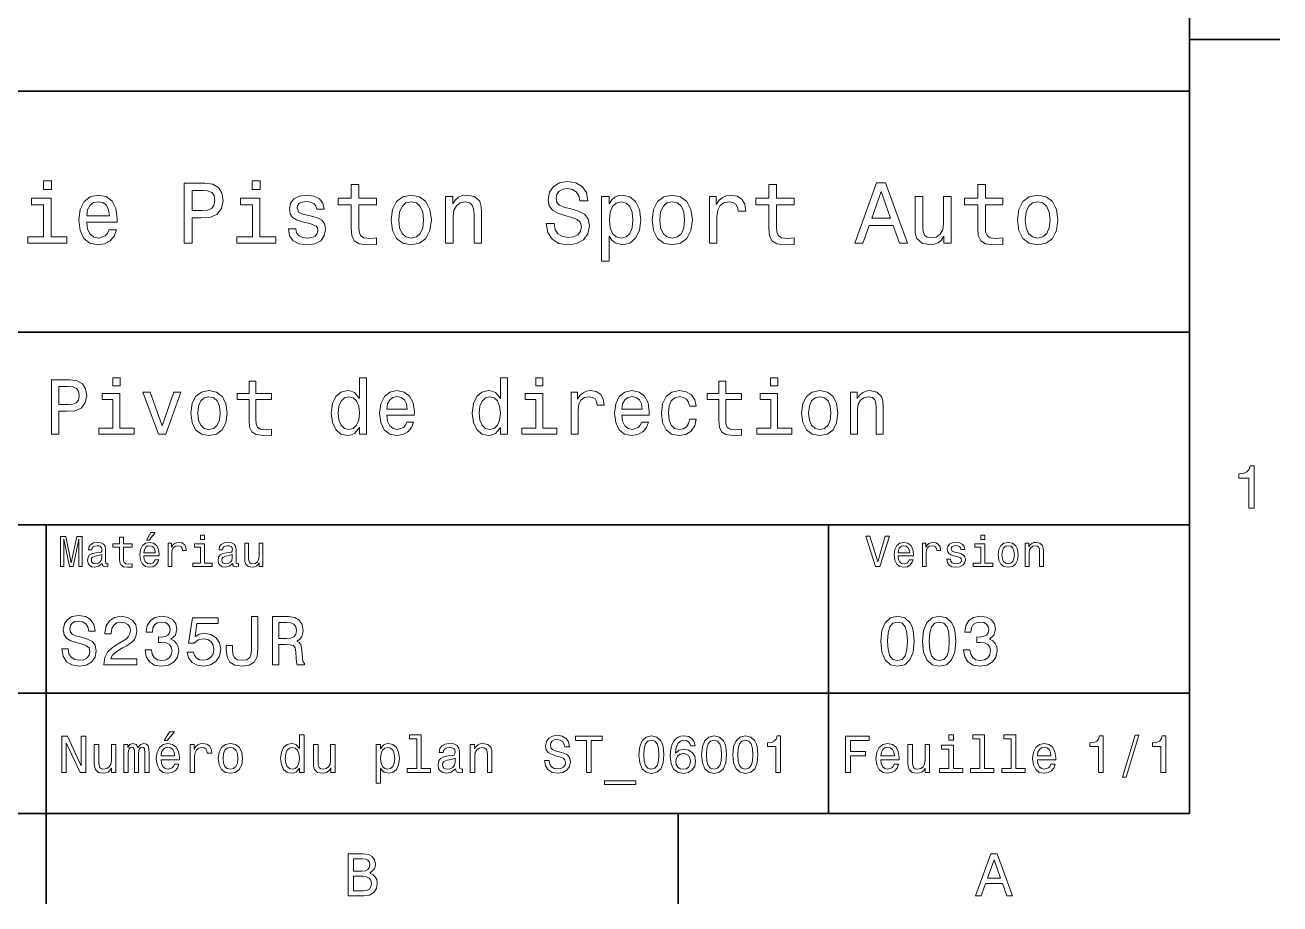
# Model space of a CAD drawing. Extents: x 0 to 420, y 0 to 297.
# Drawn here: x 313.3 to 417.5, y 2.5 to 75.5 of the extents above; entities that cross this region are included whole.
import ezdxf

# ---------------------------------------------------------------- set-up
doc = ezdxf.new("R2010")
doc.units = 0

msp = doc.modelspace()

# ---------------------------------------------------------------- linework, layer by layer
at = {"color": 7, "lineweight": 35}
for p, q in [((410, 10), (410, 287)), ((220, 70), (410, 70)), ((410, 70), (410, 10)), ((285, 50), (410, 50)), ((285, 34), (410, 34)), ((380, 10), (380, 34)), ((285, 20), (410, 20)), ((10, 10), (410, 10)), ((220, 10), (410, 10))]:
    msp.add_line(p, q, dxfattribs=at)
at = {"color": 7, "lineweight": 35, "ltscale": 0.1875}
for p, q in [((410, 74.300003), (417.5, 74.300003)), ((315, 10), (315, 2.5)), ((367.5, 10), (367.5, 2.5))]:
    msp.add_line(p, q, dxfattribs=at)
at = {"color": 7, "lineweight": 35, "ltscale": 0.35}
msp.add_line((315, 20), (315, 34), dxfattribs=at)
at = {"color": 7, "lineweight": 35, "ltscale": 0.25}
msp.add_line((315, 10), (315, 20), dxfattribs=at)
at = {"color": 7, "lineweight": 13}
for points in [[(315.439484, 62.554031), (314.76944, 62.554031), (314.76944, 61.833572), (315.439484, 61.833572)], [(332.788177, 62.554031), (332.118164, 62.554031), (332.118164, 61.833572), (332.788177, 61.833572)], [(326.462524, 57.381123), (327.125366, 57.381123), (327.125366, 59.492073), (327.860229, 59.492073), (328.602295, 59.528095), (329.193085, 59.780258), (329.574921, 60.270172), (329.70462, 60.940201), (329.60376, 61.559795), (329.315552, 62.013687), (328.840057, 62.287464), (328.19165, 62.381123), (326.462524, 62.381123)], [(328.011536, 61.76873), (328.443787, 61.725502), (328.760803, 61.588615), (328.94812, 61.336452), (329.01297, 60.940201), (328.940918, 60.522331), (328.746399, 60.270172), (328.414978, 60.140488), (327.96109, 60.104465), (327.125366, 60.104465), (327.125366, 61.76873)], [(340.353027, 60.579971), (340.353027, 58.64193), (340.39624, 58.015129), (340.597992, 57.582851), (341.001434, 57.330688), (341.685883, 57.244236), (342.43515, 57.280258), (342.43515, 57.827808), (341.887604, 57.78458), (341.390503, 57.842216), (341.123932, 58.022331), (341.008636, 58.324928), (340.98703, 58.75), (340.98703, 60.579971), (342.43515, 60.579971), (342.43515, 61.120316), (340.98703, 61.120316), (340.98703, 62.251438), (340.353027, 62.251438), (340.353027, 61.120316), (339.257935, 61.120316), (339.257935, 60.579971)], [(357.20462, 59.030979), (356.549011, 59.030979), (356.693085, 58.267288), (357.053314, 57.70533), (357.608063, 57.366714), (358.357361, 57.244236), (359.099426, 57.359509), (359.654175, 57.67651), (360.007202, 58.17363), (360.136902, 58.82925), (360.028809, 59.420029), (359.726227, 59.801872), (359.236328, 60.054031), (358.580688, 60.241352), (358.018738, 60.378242), (357.651306, 60.536743), (357.442383, 60.767288), (357.377533, 61.127522), (357.442383, 61.451729), (357.6297, 61.696686), (357.917877, 61.862389), (358.314117, 61.920029), (358.71759, 61.84798), (359.034576, 61.653458), (359.24353, 61.32925), (359.344391, 60.889767), (360, 60.889767), (360, 60.904179), (359.884735, 61.581409), (359.546112, 62.085732), (359.01297, 62.402737), (358.292511, 62.510807), (357.644104, 62.402737), (357.139771, 62.100143), (356.815552, 61.631844), (356.700287, 61.026657), (356.793945, 60.486309), (357.067719, 60.118874), (357.5, 59.873917), (358.09079, 59.6866), (358.674347, 59.520893), (359.113831, 59.362389), (359.380402, 59.131844), (359.47406, 58.757202), (359.387604, 58.375359), (359.164276, 58.087173), (358.825653, 57.907059), (358.386169, 57.849422), (357.896271, 57.928673), (357.521606, 58.159222), (357.283875, 58.533859)], [(375.050415, 60.579971), (375.050415, 58.64193), (375.093658, 58.015129), (375.29538, 57.582851), (375.698853, 57.330688), (376.383301, 57.244236), (377.132568, 57.280258), (377.132568, 57.827808), (376.585022, 57.78458), (376.087891, 57.842216), (375.82132, 58.022331), (375.706055, 58.324928), (375.684448, 58.75), (375.684448, 60.579971), (377.132568, 60.579971), (377.132568, 61.120316), (375.684448, 61.120316), (375.684448, 62.251438), (375.050415, 62.251438), (375.050415, 61.120316), (373.955322, 61.120316), (373.955322, 60.579971)], [(382.175781, 57.381123), (382.838623, 57.381123), (383.364563, 58.850864), (385.360229, 58.850864), (385.886169, 57.381123), (386.563416, 57.381123), (384.733429, 62.388329), (383.998566, 62.388329)], [(383.595093, 59.463257), (384.365997, 61.667866), (385.136902, 59.463257)], [(392.399109, 60.579971), (392.399109, 58.64193), (392.442352, 58.015129), (392.644073, 57.582851), (393.047546, 57.330688), (393.731995, 57.244236), (394.481262, 57.280258), (394.481262, 57.827808), (393.933716, 57.78458), (393.436584, 57.842216), (393.170013, 58.022331), (393.054749, 58.324928), (393.033142, 58.75), (393.033142, 60.579971), (394.481262, 60.579971), (394.481262, 61.120316), (393.033142, 61.120316), (393.033142, 62.251438), (392.399109, 62.251438), (392.399109, 61.120316), (391.304016, 61.120316), (391.304016, 60.579971)], [(315.417877, 57.914265), (315.417877, 61.120316), (313.789612, 61.120316), (313.789612, 60.579971), (314.783875, 60.579971), (314.783875, 57.914265), (313.48703, 57.914265), (313.48703, 57.381123), (316.729095, 57.381123), (316.729095, 57.914265)], [(318.371765, 59.131844), (320.907776, 59.131844), (320.914978, 59.427231), (320.799713, 60.255764), (320.482697, 60.875359), (319.978394, 61.25), (319.30835, 61.386887), (318.65274, 61.242794), (318.148407, 60.839336), (317.824219, 60.183716), (317.708923, 59.319164), (317.816986, 58.432995), (318.141205, 57.78458), (318.638336, 57.381123), (319.286743, 57.244236), (319.848694, 57.337894), (320.309784, 57.582851), (320.648407, 57.971901), (320.842926, 58.490631), (320.216125, 58.490631), (320.086456, 58.20245), (319.899139, 57.986309), (319.365997, 57.8134), (318.955322, 57.892651), (318.645538, 58.14481), (318.443787, 58.555473), (318.371765, 59.110229)], [(318.371765, 59.664986), (318.451019, 60.162102), (318.645538, 60.529537), (318.940918, 60.75288), (319.329956, 60.83213), (319.711823, 60.75288), (320.007202, 60.529537), (320.187317, 60.162102), (320.252167, 59.664986)], [(332.766571, 57.914265), (332.766571, 61.120316), (331.138336, 61.120316), (331.138336, 60.579971), (332.132568, 60.579971), (332.132568, 57.914265), (330.835724, 57.914265), (330.835724, 57.381123), (334.07782, 57.381123), (334.07782, 57.914265)], [(337.060516, 59.636166), (336.44812, 59.780258), (335.994232, 59.945965), (335.842926, 60.28458), (335.886169, 60.522331), (336.037476, 60.695244), (336.28241, 60.803314), (336.635437, 60.846542), (336.97406, 60.803314), (337.240631, 60.67363), (337.413544, 60.479107), (337.485596, 60.219738), (338.105194, 60.219738), (338.105194, 60.23415), (337.997131, 60.70245), (337.701721, 61.069885), (337.240631, 61.30043), (336.635437, 61.386887), (336.023041, 61.30043), (335.576355, 61.062679), (335.29538, 60.709652), (335.208923, 60.262966), (335.273773, 59.830688), (335.475494, 59.528095), (335.806915, 59.311958), (336.289612, 59.16066), (336.995667, 58.987751), (337.427948, 58.807636), (337.543213, 58.663544), (337.586456, 58.447407), (337.521606, 58.180836), (337.348694, 57.979107), (337.067719, 57.849422), (336.693085, 57.806194), (336.296814, 57.849422), (336.008636, 58.000721), (335.814117, 58.245674), (335.734863, 58.584293), (335.122467, 58.584293), (335.223328, 58.007923), (335.518738, 57.590057), (335.98703, 57.337894), (336.635437, 57.244236), (337.312683, 57.337894), (337.809814, 57.590057), (338.112396, 57.993515), (338.220459, 58.519451), (338.141205, 58.973343), (337.917877, 59.283138), (337.550415, 59.484871)], [(343.65274, 59.311958), (343.768005, 58.432995), (344.099426, 57.78458), (344.625366, 57.381123), (345.331421, 57.244236), (346.030273, 57.381123), (346.556213, 57.777374), (346.887604, 58.425793), (347.010101, 59.311958), (346.887604, 60.190922), (346.556213, 60.846542), (346.030273, 61.242794), (345.331421, 61.386887), (344.625366, 61.242794), (344.099426, 60.839336), (343.768005, 60.190922)], [(344.301147, 59.319164), (344.365997, 59.967579), (344.567719, 60.435879), (344.891937, 60.72406), (345.331421, 60.824928), (345.763702, 60.72406), (346.087891, 60.443081), (346.289612, 59.967579), (346.361664, 59.319164), (346.289612, 58.663544), (346.087891, 58.188038), (345.763702, 57.899853), (345.331421, 57.806194), (344.891937, 57.899853), (344.567719, 58.188038), (344.365997, 58.663544)], [(348.177246, 57.381123), (348.811249, 57.381123), (348.811249, 59.614552), (348.876099, 60.12608), (349.085022, 60.500717), (349.409241, 60.731266), (349.841492, 60.817722), (350.187317, 60.745674), (350.403473, 60.551151), (350.511536, 60.226944), (350.547546, 59.794666), (350.547546, 57.381123), (351.181549, 57.381123), (351.181549, 59.924351), (351.15274, 60.435879), (351.023071, 60.86095), (350.597992, 61.25), (349.93515, 61.386887), (349.567719, 61.336452), (349.257935, 61.199566), (348.991364, 60.969017), (348.78241, 60.659222), (348.78241, 61.25), (348.177246, 61.25)], [(361.786743, 60.652016), (361.786743, 61.25), (361.15274, 61.25), (361.15274, 55.882565), (361.786743, 55.882565), (361.786743, 57.971901), (362.010101, 57.633286), (362.262268, 57.409943), (362.896271, 57.244236), (363.501465, 57.381123), (363.976959, 57.791786), (364.286743, 58.440201), (364.402039, 59.319164), (364.286743, 60.190922), (363.976959, 60.839336), (363.501465, 61.242794), (362.896271, 61.386887), (362.550446, 61.343658), (362.255066, 61.206772), (362.002899, 60.976223)], [(362.788208, 57.8134), (362.363129, 57.907059), (362.053314, 58.195244), (361.858795, 58.663544), (361.793945, 59.319164), (361.858795, 59.967579), (362.053314, 60.435879), (362.363129, 60.716858), (362.788208, 60.817722), (363.177246, 60.716858), (363.48703, 60.428673), (363.68158, 59.960373), (363.753601, 59.319164), (363.68158, 58.67075), (363.48703, 58.195244), (363.177246, 57.907059)], [(365.338623, 59.311958), (365.453888, 58.432995), (365.785309, 57.78458), (366.311249, 57.381123), (367.017303, 57.244236), (367.716125, 57.381123), (368.242065, 57.777374), (368.573486, 58.425793), (368.695984, 59.311958), (368.573486, 60.190922), (368.242065, 60.846542), (367.716125, 61.242794), (367.017303, 61.386887), (366.311249, 61.242794), (365.785309, 60.839336), (365.453888, 60.190922)], [(365.98703, 59.319164), (366.05188, 59.967579), (366.253601, 60.435879), (366.57782, 60.72406), (367.017303, 60.824928), (367.449585, 60.72406), (367.773773, 60.443081), (367.975525, 59.967579), (368.047546, 59.319164), (367.975525, 58.663544), (367.773773, 58.188038), (367.449585, 57.899853), (367.017303, 57.806194), (366.57782, 57.899853), (366.253601, 58.188038), (366.05188, 58.663544)], [(370.100861, 57.381123), (370.734863, 57.381123), (370.734863, 59.592937), (370.799713, 60.12608), (370.994232, 60.507923), (371.311249, 60.738472), (371.736328, 60.817722), (372.053314, 60.767288), (372.291077, 60.623199), (372.435181, 60.378242), (372.485596, 60.046829), (373.126801, 60.046829), (373.040344, 60.630402), (372.802612, 61.048271), (372.406342, 61.30043), (371.865997, 61.386887), (371.498566, 61.32925), (371.181549, 61.185158), (370.900574, 60.940201), (370.677246, 60.608788), (370.677246, 61.25), (370.100861, 61.25)], [(390.194519, 61.25), (389.560516, 61.25), (389.560516, 59.016571), (389.488464, 58.497837), (389.279541, 58.123196), (388.955322, 57.892651), (388.530243, 57.820602), (388.19165, 57.878242), (387.975494, 58.051151), (387.853027, 58.346542), (387.824219, 58.764408), (387.824219, 61.25), (387.190186, 61.25), (387.190186, 58.706772), (387.211792, 58.195244), (387.348694, 57.770172), (387.766571, 57.381123), (388.436584, 57.244236), (388.796814, 57.294666), (389.106628, 57.424351), (389.373199, 57.647694), (389.589325, 57.971901), (389.589325, 57.381123), (390.194519, 57.381123)], [(395.698853, 59.311958), (395.814117, 58.432995), (396.145508, 57.78458), (396.671448, 57.381123), (397.377502, 57.244236), (398.076355, 57.381123), (398.602295, 57.777374), (398.933716, 58.425793), (399.056183, 59.311958), (398.933716, 60.190922), (398.602295, 60.846542), (398.076355, 61.242794), (397.377502, 61.386887), (396.671448, 61.242794), (396.145508, 60.839336), (395.814117, 60.190922)], [(396.34726, 59.319164), (396.412109, 59.967579), (396.613831, 60.435879), (396.938019, 60.72406), (397.377502, 60.824928), (397.809784, 60.72406), (398.134003, 60.443081), (398.335724, 59.967579), (398.407776, 59.319164), (398.335724, 58.663544), (398.134003, 58.188038), (397.809784, 57.899853), (397.377502, 57.806194), (396.938019, 57.899853), (396.613831, 58.188038), (396.412109, 58.663544)], [(315.452454, 41.530258), (316.048981, 41.530258), (316.048981, 43.430115), (316.710358, 43.430115), (317.378235, 43.462536), (317.909943, 43.68948), (318.253601, 44.130402), (318.3703, 44.733429), (318.279541, 45.291065), (318.020172, 45.699566), (317.592224, 45.945965), (317.008636, 46.030258), (315.452454, 46.030258)], [(321.145508, 46.185879), (320.542511, 46.185879), (320.542511, 45.537464), (321.145508, 45.537464)], [(331.85733, 44.409222), (331.85733, 42.664986), (331.89624, 42.100864), (332.077789, 41.711815), (332.440918, 41.484871), (333.056915, 41.407059), (333.731262, 41.43948), (333.731262, 41.932274), (333.238464, 41.893372), (332.791046, 41.945244), (332.551147, 42.107349), (332.447388, 42.379681), (332.427948, 42.762245), (332.427948, 44.409222), (333.731262, 44.409222), (333.731262, 44.895531), (332.427948, 44.895531), (332.427948, 45.913544), (331.85733, 45.913544), (331.85733, 44.895531), (330.871735, 44.895531), (330.871735, 44.409222)], [(341.038879, 42.068443), (341.038879, 41.530258), (341.609497, 41.530258), (341.609497, 46.185879), (341.04538, 46.185879), (341.04538, 44.480545), (340.610931, 44.973343), (340.345093, 45.090057), (340.040344, 45.135445), (339.489197, 45.005764), (339.061218, 44.642651), (338.78241, 44.059078), (338.68515, 43.274494), (338.78241, 42.489914), (339.061218, 41.899857), (339.489197, 41.530258), (340.040344, 41.407059), (340.345093, 41.45245), (340.617432, 41.569164)], [(352.749268, 42.068443), (352.749268, 41.530258), (353.319885, 41.530258), (353.319885, 46.185879), (352.755737, 46.185879), (352.755737, 44.480545), (352.32132, 44.973343), (352.055481, 45.090057), (351.750702, 45.135445), (351.199554, 45.005764), (350.771606, 44.642651), (350.492798, 44.059078), (350.395508, 43.274494), (350.492798, 42.489914), (350.771606, 41.899857), (351.199554, 41.530258), (351.750702, 41.407059), (352.055481, 41.45245), (352.327789, 41.569164)], [(356.276642, 46.185879), (355.673615, 46.185879), (355.673615, 45.537464), (356.276642, 45.537464)], [(370.891907, 44.409222), (370.891907, 42.664986), (370.930817, 42.100864), (371.112366, 41.711815), (371.475494, 41.484871), (372.091492, 41.407059), (372.765839, 41.43948), (372.765839, 41.932274), (372.273041, 41.893372), (371.825623, 41.945244), (371.585724, 42.107349), (371.481964, 42.379681), (371.462524, 42.762245), (371.462524, 44.409222), (372.765839, 44.409222), (372.765839, 44.895531), (371.462524, 44.895531), (371.462524, 45.913544), (370.891907, 45.913544), (370.891907, 44.895531), (369.906311, 44.895531), (369.906311, 44.409222)], [(375.793945, 46.185879), (375.190918, 46.185879), (375.190918, 45.537464), (375.793945, 45.537464)], [(316.846527, 45.479107), (317.235596, 45.440201), (317.520874, 45.317001), (317.689484, 45.090057), (317.747833, 44.733429), (317.682983, 44.357346), (317.507904, 44.130402), (317.209656, 44.013687), (316.801147, 43.981266), (316.048981, 43.981266), (316.048981, 45.479107)], [(321.126068, 42.010086), (321.126068, 44.895531), (319.660645, 44.895531), (319.660645, 44.409222), (320.555481, 44.409222), (320.555481, 42.010086), (319.388306, 42.010086), (319.388306, 41.530258), (322.306183, 41.530258), (322.306183, 42.010086)], [(324.329254, 41.530258), (324.932281, 41.530258), (326.203156, 45.012245), (325.613098, 45.012245), (324.634003, 42.204609), (323.635437, 45.012245), (323.038879, 45.012245)], [(327.020172, 43.268009), (327.123901, 42.476944), (327.42218, 41.893372), (327.895508, 41.530258), (328.530975, 41.407059), (329.159943, 41.530258), (329.63327, 41.886887), (329.931549, 42.470459), (330.041779, 43.268009), (329.931549, 44.059078), (329.63327, 44.649136), (329.159943, 45.005764), (328.530975, 45.135445), (327.895508, 45.005764), (327.42218, 44.642651), (327.123901, 44.059078)], [(343.301849, 43.105907), (345.58429, 43.105907), (345.590759, 43.371758), (345.48703, 44.117435), (345.201721, 44.675072), (344.747833, 45.012245), (344.144806, 45.135445), (343.554749, 45.005764), (343.100861, 44.642651), (342.809082, 44.052593), (342.705322, 43.274494), (342.802582, 42.476944), (343.09436, 41.893372), (343.541779, 41.530258), (344.125336, 41.407059), (344.631104, 41.491352), (345.046112, 41.711815), (345.350861, 42.061958), (345.52594, 42.528816), (344.961792, 42.528816), (344.845093, 42.269451), (344.676514, 42.074928), (344.196686, 41.919308), (343.827087, 41.990631), (343.548248, 42.217579), (343.366699, 42.587173), (343.301849, 43.086452)], [(356.257202, 42.010086), (356.257202, 44.895531), (354.791779, 44.895531), (354.791779, 44.409222), (355.686584, 44.409222), (355.686584, 42.010086), (354.51944, 42.010086), (354.51944, 41.530258), (357.437317, 41.530258), (357.437317, 42.010086)], [(358.630402, 41.530258), (359.200989, 41.530258), (359.200989, 43.520893), (359.259338, 44.000721), (359.434418, 44.344379), (359.719727, 44.551872), (360.102295, 44.623199), (360.387604, 44.577808), (360.601563, 44.448124), (360.731262, 44.227665), (360.776642, 43.929394), (361.353729, 43.929394), (361.27594, 44.454609), (361.061951, 44.830692), (360.705322, 45.057636), (360.218994, 45.135445), (359.888306, 45.083572), (359.603027, 44.953888), (359.350128, 44.733429), (359.149109, 44.435158), (359.149109, 45.012245), (358.630402, 45.012245)], [(362.819153, 43.105907), (365.101563, 43.105907), (365.108063, 43.371758), (365.004303, 44.117435), (364.718994, 44.675072), (364.265106, 45.012245), (363.662079, 45.135445), (363.072021, 45.005764), (362.618134, 44.642651), (362.326355, 44.052593), (362.222595, 43.274494), (362.319885, 42.476944), (362.611664, 41.893372), (363.059052, 41.530258), (363.642639, 41.407059), (364.148407, 41.491352), (364.563385, 41.711815), (364.868134, 42.061958), (365.043213, 42.528816), (364.479095, 42.528816), (364.362366, 42.269451), (364.193787, 42.074928), (363.713959, 41.919308), (363.34436, 41.990631), (363.065552, 42.217579), (362.884003, 42.587173), (362.819153, 43.086452)], [(368.440918, 43.858067), (369.005035, 43.858067), (368.888306, 44.376801), (368.609497, 44.785301), (368.175049, 45.038185), (367.610931, 45.135445), (366.988464, 45.005764), (366.515106, 44.642651), (366.216858, 44.052593), (366.113098, 43.261528), (366.210358, 42.476944), (366.502136, 41.893372), (366.962524, 41.530258), (367.591492, 41.407059), (368.149109, 41.504322), (368.583557, 41.776657), (368.881836, 42.204609), (369.011505, 42.775215), (368.466858, 42.775215), (368.369568, 42.412102), (368.188019, 42.139767), (367.92865, 41.97118), (367.610931, 41.919308), (367.215393, 42.003601), (366.930115, 42.262966), (366.755035, 42.684437), (366.696655, 43.280979), (366.755035, 43.864552), (366.936584, 44.286022), (367.228363, 44.545387), (367.610931, 44.636166), (367.94812, 44.577808), (368.200989, 44.428673), (368.369568, 44.182274)], [(375.774475, 42.010086), (375.774475, 44.895531), (374.309052, 44.895531), (374.309052, 44.409222), (375.203888, 44.409222), (375.203888, 42.010086), (374.036743, 42.010086), (374.036743, 41.530258), (376.95459, 41.530258), (376.95459, 42.010086)], [(377.765106, 43.268009), (377.868866, 42.476944), (378.167145, 41.893372), (378.640472, 41.530258), (379.27594, 41.407059), (379.904877, 41.530258), (380.378235, 41.886887), (380.676514, 42.470459), (380.786743, 43.268009), (380.676514, 44.059078), (380.378235, 44.649136), (379.904877, 45.005764), (379.27594, 45.135445), (378.640472, 45.005764), (378.167145, 44.642651), (377.868866, 44.059078)], [(381.837158, 41.530258), (382.407776, 41.530258), (382.407776, 43.540344), (382.466125, 44.000721), (382.654175, 44.337894), (382.945953, 44.545387), (383.334991, 44.623199), (383.64624, 44.558357), (383.840759, 44.383286), (383.938019, 44.091499), (383.970459, 43.70245), (383.970459, 41.530258), (384.541046, 41.530258), (384.541046, 43.819164), (384.515106, 44.279537), (384.398407, 44.662102), (384.015839, 45.012245), (383.419312, 45.135445), (383.088623, 45.090057), (382.809784, 44.966858), (382.569885, 44.759365), (382.381836, 44.480545), (382.381836, 45.012245), (381.837158, 45.012245)], [(327.603729, 43.274494), (327.662109, 43.858067), (327.843658, 44.279537), (328.135437, 44.538902), (328.530975, 44.629681), (328.920013, 44.538902), (329.211792, 44.286022), (329.393372, 43.858067), (329.458191, 43.274494), (329.393372, 42.684437), (329.211792, 42.256481), (328.920013, 41.997116), (328.530975, 41.912823), (328.135437, 41.997116), (327.843658, 42.256481), (327.662109, 42.684437)], [(340.137604, 44.623199), (340.513672, 44.532421), (340.798981, 44.279537), (340.96756, 43.858067), (341.03241, 43.274494), (340.96756, 42.684437), (340.798981, 42.262966), (340.513672, 42.003601), (340.137604, 41.919308), (339.780975, 42.003601), (339.508636, 42.262966), (339.327087, 42.690922), (339.268738, 43.274494), (339.327087, 43.851585), (339.508636, 44.273052), (339.780975, 44.532421)], [(343.301849, 43.585735), (343.373199, 44.033138), (343.548248, 44.363831), (343.814117, 44.564842), (344.164246, 44.636166), (344.507904, 44.564842), (344.773773, 44.363831), (344.935883, 44.033138), (344.994232, 43.585735)], [(351.847961, 44.623199), (352.22406, 44.532421), (352.509338, 44.279537), (352.677948, 43.858067), (352.742798, 43.274494), (352.677948, 42.684437), (352.509338, 42.262966), (352.22406, 42.003601), (351.847961, 41.919308), (351.491333, 42.003601), (351.218994, 42.262966), (351.037445, 42.690922), (350.979095, 43.274494), (351.037445, 43.851585), (351.218994, 44.273052), (351.491333, 44.532421)], [(362.819153, 43.585735), (362.890472, 44.033138), (363.065552, 44.363831), (363.33139, 44.564842), (363.681549, 44.636166), (364.025208, 44.564842), (364.291046, 44.363831), (364.453156, 44.033138), (364.511505, 43.585735)], [(378.348694, 43.274494), (378.407043, 43.858067), (378.588593, 44.279537), (378.880371, 44.538902), (379.27594, 44.629681), (379.664978, 44.538902), (379.956757, 44.286022), (380.138306, 43.858067), (380.203156, 43.274494), (380.138306, 42.684437), (379.956757, 42.256481), (379.664978, 41.997116), (379.27594, 41.912823), (378.880371, 41.997116), (378.588593, 42.256481), (378.407043, 42.684437)], [(414.909241, 35.366787), (415.368164, 35.366787), (415.368164, 38.892002), (415.025208, 38.892002), (414.934448, 38.584366), (414.752899, 38.377594), (414.475525, 38.256557), (414.092224, 38.216209), (414.092224, 37.858143), (414.909241, 37.858143)], [(316.183716, 30.530979), (316.46109, 30.530979), (316.46109, 32.80043), (316.929382, 30.530979), (317.239197, 30.530979), (317.703888, 32.80043), (317.703888, 30.530979), (317.984863, 30.530979), (317.984863, 33.030979), (317.54538, 33.030979), (317.08429, 30.826368), (316.626801, 33.030979), (316.183716, 33.030979)], [(319.656342, 30.78314), (319.656342, 30.772333), (319.674347, 30.649855), (319.728394, 30.5634), (319.955322, 30.494957), (320.131836, 30.523775), (320.131836, 30.768732), (320.056183, 30.757925), (319.955322, 30.804754), (319.937317, 30.948847), (319.937317, 31.950287), (319.894104, 32.206051), (319.768005, 32.386166), (319.548279, 32.494236), (319.238464, 32.533859), (318.935883, 32.490635), (318.712524, 32.368156), (318.572052, 32.177231), (318.525208, 31.925072), (318.525208, 31.903458), (318.809784, 31.903458), (318.835022, 32.054756), (318.914276, 32.162823), (319.043945, 32.227665), (319.227661, 32.25288), (319.404175, 32.234871), (319.530273, 32.180836), (319.605896, 32.087173), (319.631134, 31.957493), (319.61673, 31.806194), (319.559082, 31.730547), (319.414978, 31.694523), (319.144806, 31.665705), (318.835022, 31.600864), (318.615265, 31.48559), (318.485596, 31.305475), (318.445953, 31.038904), (318.481995, 30.801151), (318.593658, 30.62464), (318.773773, 30.512968), (319.022339, 30.473343), (319.357361, 30.54899)], [(321.100861, 32.130402), (321.100861, 31.161383), (321.122467, 30.847982), (321.223328, 30.631844), (321.425079, 30.505762), (321.767303, 30.462536), (322.141937, 30.480547), (322.141937, 30.754322), (321.868164, 30.732708), (321.619598, 30.761526), (321.486298, 30.851583), (321.42868, 31.002882), (321.417877, 31.215418), (321.417877, 32.130402), (322.141937, 32.130402), (322.141937, 32.400574), (321.417877, 32.400574), (321.417877, 32.966137), (321.100861, 32.966137), (321.100861, 32.400574), (320.553314, 32.400574), (320.553314, 32.130402)], [(323.121765, 31.40634), (324.389771, 31.40634), (324.393372, 31.554033), (324.335724, 31.9683), (324.177246, 32.278099), (323.925079, 32.465416), (323.590057, 32.533859), (323.262238, 32.461815), (323.010101, 32.260086), (322.847992, 31.932276), (322.790344, 31.5), (322.844391, 31.056915), (323.00647, 30.732708), (323.255035, 30.530979), (323.579254, 30.462536), (323.860229, 30.509365), (324.09079, 30.631844), (324.260101, 30.826368), (324.357361, 31.085733), (324.043945, 31.085733), (323.979095, 30.941643), (323.885437, 30.833572), (323.618866, 30.747118), (323.413544, 30.786743), (323.258636, 30.912823), (323.157776, 31.118155), (323.121765, 31.395533)], [(323.341492, 32.728386), (323.554047, 32.728386), (324.054749, 33.340778), (323.701721, 33.340778)], [(325.131836, 30.530979), (325.448853, 30.530979), (325.448853, 31.636887), (325.481262, 31.903458), (325.578522, 32.094379), (325.73703, 32.209652), (325.949554, 32.249279), (326.108063, 32.224064), (326.226959, 32.152016), (326.298981, 32.029537), (326.324219, 31.863832), (326.644806, 31.863832), (326.601593, 32.155621), (326.482697, 32.364552), (326.284576, 32.490635), (326.014404, 32.533859), (325.830688, 32.505043), (325.67218, 32.432995), (325.531708, 32.310516), (325.420044, 32.144814), (325.420044, 32.465416), (325.131836, 32.465416)], [(328.150574, 30.79755), (328.150574, 32.400574), (327.336456, 32.400574), (327.336456, 32.130402), (327.833588, 32.130402), (327.833588, 30.79755), (327.18515, 30.79755), (327.18515, 30.530979), (328.806183, 30.530979), (328.806183, 30.79755)], [(328.161377, 33.117435), (327.826355, 33.117435), (327.826355, 32.757202), (328.161377, 32.757202)], [(330.499268, 30.78314), (330.499268, 30.772333), (330.517303, 30.649855), (330.57132, 30.5634), (330.798279, 30.494957), (330.974792, 30.523775), (330.974792, 30.768732), (330.899139, 30.757925), (330.798279, 30.804754), (330.780273, 30.948847), (330.780273, 31.950287), (330.73703, 32.206051), (330.610962, 32.386166), (330.391205, 32.494236), (330.081421, 32.533859), (329.778809, 32.490635), (329.555481, 32.368156), (329.414978, 32.177231), (329.368164, 31.925072), (329.368164, 31.903458), (329.65274, 31.903458), (329.677948, 32.054756), (329.757202, 32.162823), (329.886902, 32.227665), (330.070618, 32.25288), (330.247131, 32.234871), (330.373199, 32.180836), (330.448853, 32.087173), (330.47406, 31.957493), (330.459656, 31.806194), (330.402008, 31.730547), (330.257935, 31.694523), (329.987762, 31.665705), (329.677948, 31.600864), (329.458221, 31.48559), (329.328522, 31.305475), (329.28891, 31.038904), (329.324921, 30.801151), (329.436584, 30.62464), (329.616699, 30.512968), (329.865265, 30.473343), (330.200287, 30.54899)], [(333.010071, 32.465416), (332.693085, 32.465416), (332.693085, 31.348703), (332.657074, 31.089336), (332.552582, 30.902016), (332.390503, 30.786743), (332.177948, 30.750719), (332.008636, 30.779539), (331.900574, 30.865993), (331.839325, 31.013687), (331.824921, 31.222622), (331.824921, 32.465416), (331.507935, 32.465416), (331.507935, 31.193804), (331.518738, 30.93804), (331.587189, 30.725504), (331.796112, 30.530979), (332.131134, 30.462536), (332.311249, 30.487751), (332.466125, 30.552593), (332.599426, 30.664265), (332.707489, 30.826368), (332.707489, 30.530979), (333.010071, 30.530979)], [(384.71109, 33.03458), (384.08429, 30.905619), (383.439484, 33.03458), (383.09726, 33.03458), (383.904175, 30.530979), (384.264404, 30.530979), (385.053314, 33.03458)], [(385.784576, 31.40634), (387.052582, 31.40634), (387.056183, 31.554033), (386.998566, 31.9683), (386.840057, 32.278099), (386.587891, 32.465416), (386.252869, 32.533859), (385.925079, 32.461815), (385.672913, 32.260086), (385.510803, 31.932276), (385.453156, 31.5), (385.507202, 31.056915), (385.669312, 30.732708), (385.917877, 30.530979), (386.242065, 30.462536), (386.523041, 30.509365), (386.753601, 30.631844), (386.922913, 30.826368), (387.020172, 31.085733), (386.706787, 31.085733), (386.641937, 30.941643), (386.548279, 30.833572), (386.281708, 30.747118), (386.076355, 30.786743), (385.921478, 30.912823), (385.820618, 31.118155), (385.784576, 31.395533)], [(387.794678, 30.530979), (388.111664, 30.530979), (388.111664, 31.636887), (388.144104, 31.903458), (388.241364, 32.094379), (388.399841, 32.209652), (388.612396, 32.249279), (388.770905, 32.224064), (388.889771, 32.152016), (388.961823, 32.029537), (388.98703, 31.863832), (389.307648, 31.863832), (389.264404, 32.155621), (389.145538, 32.364552), (388.947418, 32.490635), (388.677246, 32.533859), (388.49353, 32.505043), (388.335022, 32.432995), (388.194519, 32.310516), (388.082855, 32.144814), (388.082855, 32.465416), (387.794678, 32.465416)], [(390.791779, 31.658501), (390.485596, 31.730547), (390.258636, 31.8134), (390.182983, 31.982708), (390.20462, 32.101585), (390.280273, 32.188038), (390.40274, 32.242073), (390.579254, 32.263687), (390.748566, 32.242073), (390.881836, 32.177231), (390.968292, 32.079971), (391.004333, 31.950287), (391.314117, 31.950287), (391.314117, 31.957493), (391.260101, 32.191643), (391.112396, 32.375359), (390.881836, 32.490635), (390.579254, 32.533859), (390.273041, 32.490635), (390.049713, 32.371758), (389.90921, 32.195244), (389.865997, 31.971901), (389.898407, 31.755764), (389.999268, 31.604465), (390.164978, 31.496397), (390.406342, 31.420748), (390.759369, 31.334293), (390.975494, 31.244236), (391.033142, 31.17219), (391.054749, 31.064121), (391.022339, 30.930836), (390.935883, 30.829971), (390.79538, 30.765129), (390.608063, 30.743515), (390.409943, 30.765129), (390.265839, 30.840778), (390.168579, 30.963255), (390.128967, 31.132565), (389.822754, 31.132565), (389.873199, 30.844379), (390.020905, 30.635447), (390.255035, 30.509365), (390.579254, 30.462536), (390.917877, 30.509365), (391.166412, 30.635447), (391.317719, 30.837175), (391.371765, 31.100143), (391.332123, 31.327089), (391.220459, 31.481987), (391.036743, 31.582851)], [(392.981995, 30.79755), (392.981995, 32.400574), (392.167877, 32.400574), (392.167877, 32.130402), (392.664978, 32.130402), (392.664978, 30.79755), (392.016571, 30.79755), (392.016571, 30.530979), (393.637604, 30.530979), (393.637604, 30.79755)], [(392.992798, 33.117435), (392.657776, 33.117435), (392.657776, 32.757202), (392.992798, 32.757202)], [(394.087891, 31.496397), (394.145538, 31.056915), (394.311249, 30.732708), (394.574219, 30.530979), (394.927246, 30.462536), (395.276672, 30.530979), (395.539612, 30.729107), (395.705322, 31.053314), (395.766571, 31.496397), (395.705322, 31.935879), (395.539612, 32.263687), (395.276672, 32.461815), (394.927246, 32.533859), (394.574219, 32.461815), (394.311249, 32.260086), (394.145538, 31.935879)], [(396.350159, 30.530979), (396.667145, 30.530979), (396.667145, 31.647694), (396.699554, 31.903458), (396.804047, 32.090778), (396.966125, 32.206051), (397.182281, 32.249279), (397.355194, 32.213257), (397.463257, 32.115993), (397.517303, 31.95389), (397.535309, 31.737751), (397.535309, 30.530979), (397.852295, 30.530979), (397.852295, 31.802593), (397.837891, 32.058357), (397.773041, 32.270893), (397.560516, 32.465416), (397.229095, 32.533859), (397.04538, 32.508644), (396.890503, 32.440201), (396.757202, 32.324928), (396.65274, 32.170029), (396.65274, 32.465416), (396.350159, 32.465416)], [(319.620331, 31.208212), (319.577087, 31.020893), (319.461823, 30.876801), (319.28891, 30.78314), (319.076355, 30.750719), (318.939484, 30.768732), (318.842224, 30.826368), (318.780975, 30.927233), (318.76297, 31.067722), (318.777374, 31.193804), (318.835022, 31.283861), (319.065552, 31.384726), (319.357361, 31.427954), (319.620331, 31.514408)], [(323.121765, 31.672911), (323.161377, 31.921469), (323.258636, 32.105186), (323.406342, 32.216858), (323.600861, 32.256485), (323.791779, 32.216858), (323.939484, 32.105186), (324.029541, 31.921469), (324.061951, 31.672911)], [(330.463257, 31.208212), (330.420044, 31.020893), (330.304749, 30.876801), (330.131836, 30.78314), (329.919312, 30.750719), (329.78241, 30.768732), (329.68515, 30.826368), (329.623932, 30.927233), (329.605896, 31.067722), (329.620331, 31.193804), (329.677948, 31.283861), (329.908508, 31.384726), (330.200287, 31.427954), (330.463257, 31.514408)], [(385.784576, 31.672911), (385.824219, 31.921469), (385.921478, 32.105186), (386.069153, 32.216858), (386.263702, 32.256485), (386.45462, 32.216858), (386.602295, 32.105186), (386.692352, 31.921469), (386.724792, 31.672911)], [(394.412109, 31.5), (394.444519, 31.824207), (394.54538, 32.058357), (394.707489, 32.20245), (394.927246, 32.25288), (395.143372, 32.20245), (395.305481, 32.061958), (395.406342, 31.824207), (395.442352, 31.5), (395.406342, 31.17219), (395.305481, 30.934437), (395.143372, 30.790344), (394.927246, 30.743515), (394.707489, 30.790344), (394.54538, 30.934437), (394.444519, 31.17219)], [(316.824219, 23.680117), (316.299713, 23.680117), (316.414978, 23.069164), (316.703156, 22.619596), (317.146973, 22.348703), (317.746399, 22.250721), (318.340057, 22.342941), (318.783875, 22.596542), (319.066284, 22.994238), (319.170044, 23.518732), (319.083588, 23.991356), (318.841492, 24.296831), (318.449554, 24.49856), (317.925079, 24.648417), (317.475494, 24.757925), (317.181549, 24.884727), (317.014404, 25.069164), (316.962524, 25.357349), (317.014404, 25.616714), (317.164276, 25.812681), (317.394806, 25.945246), (317.711823, 25.991356), (318.034576, 25.933718), (318.288177, 25.778099), (318.455322, 25.518732), (318.536011, 25.167149), (319.060516, 25.167149), (319.060516, 25.178675), (318.968292, 25.720463), (318.697418, 26.12392), (318.270905, 26.377522), (317.694519, 26.463978), (317.175781, 26.377522), (316.772339, 26.135448), (316.51297, 25.760807), (316.420746, 25.276657), (316.495667, 24.844381), (316.714691, 24.550434), (317.060516, 24.354467), (317.533142, 24.204613), (318, 24.072046), (318.351593, 23.945246), (318.56485, 23.760807), (318.639771, 23.461096), (318.570618, 23.155621), (318.391937, 22.925074), (318.121033, 22.780981), (317.76944, 22.734871), (317.377533, 22.798271), (317.07782, 22.98271), (316.887604, 23.282421)], [(319.798279, 22.360231), (322.547546, 22.360231), (322.547546, 22.855909), (320.374634, 22.855909), (320.495667, 23.126802), (320.703156, 23.351585), (321.342926, 23.760807), (321.682983, 23.933718), (322.063416, 24.181557), (322.33429, 24.469742), (322.489899, 24.809799), (322.547546, 25.195967), (322.449554, 25.680117), (322.17868, 26.06052), (321.763702, 26.302595), (321.227661, 26.38905), (320.674347, 26.291067), (320.253601, 26.020174), (319.982697, 25.587896), (319.890503, 25.017292), (319.890503, 24.9366), (320.414978, 24.9366), (320.414978, 24.98271), (320.466858, 25.374641), (320.622467, 25.662825), (320.870331, 25.847263), (321.198853, 25.910664), (321.533142, 25.853027), (321.780975, 25.708935), (321.942352, 25.48415), (322, 25.201729), (321.959656, 24.9366), (321.850159, 24.711817), (321.66571, 24.51585), (321.412109, 24.342941), (321.072052, 24.158503), (320.507202, 23.801153), (320.109497, 23.42075), (319.873199, 22.959656), (319.798279, 22.377522)], [(323.221893, 23.616716), (323.221893, 23.57637), (323.314117, 23.023056), (323.585022, 22.60807), (324.011536, 22.342941), (324.576355, 22.244957), (325.175781, 22.342941), (325.625366, 22.596542), (325.913544, 23), (326.017303, 23.518732), (325.971191, 23.858791), (325.844391, 24.135448), (325.636902, 24.348703), (325.360229, 24.504324), (325.734863, 24.815563), (325.867432, 25.311239), (325.780975, 25.760807), (325.533142, 26.100864), (325.129669, 26.314121), (324.576355, 26.38905), (324.057648, 26.296831), (323.659943, 26.043228), (323.400574, 25.639771), (323.314117, 25.103746), (323.314117, 25.063402), (323.827087, 25.063402), (323.873199, 25.432278), (324.023041, 25.697407), (324.265137, 25.858791), (324.605194, 25.916428), (324.904907, 25.870317), (325.123932, 25.749281), (325.25647, 25.553314), (325.30835, 25.288185), (325.25647, 25.005764), (325.118164, 24.815563), (324.876068, 24.700289), (324.547546, 24.665707), (324.322754, 24.671471), (324.322754, 24.216139), (324.605194, 24.227667), (324.968292, 24.175793), (325.239197, 24.037464), (325.400574, 23.812681), (325.458221, 23.518732), (325.394806, 23.184439), (325.227661, 22.9366), (324.962524, 22.780981), (324.610962, 22.729107), (324.247833, 22.786745), (323.982697, 22.959656), (323.815552, 23.236313), (323.752167, 23.616716)], [(326.714691, 23.40346), (326.841492, 22.930836), (327.123932, 22.56196), (327.53891, 22.331413), (328.069153, 22.244957), (328.651306, 22.348703), (329.106628, 22.631124), (329.394806, 23.080692), (329.504333, 23.657061), (329.406342, 24.193085), (329.129669, 24.613834), (328.697418, 24.884727), (328.138336, 24.98271), (327.706055, 24.913546), (327.371765, 24.723343), (327.533142, 25.801153), (329.285309, 25.801153), (329.285309, 26.273777), (327.146973, 26.273777), (326.829956, 24.152739), (327.291077, 24.152739), (327.625366, 24.423632), (328.05188, 24.521614), (328.420746, 24.458214), (328.703156, 24.273777), (328.881836, 23.991356), (328.945251, 23.628242), (328.881836, 23.265131), (328.697418, 22.98271), (328.414978, 22.804035), (328.05188, 22.740635), (327.746399, 22.780981), (327.510071, 22.913546), (327.337189, 23.121038), (327.250732, 23.40346)], [(332.074921, 23.685881), (332.034576, 23.259367), (331.913544, 22.965418), (331.66571, 22.786745), (331.285309, 22.734871), (330.910675, 22.786745), (330.662811, 22.953892), (330.518738, 23.247839), (330.478394, 23.674353), (330.489929, 23.962536), (329.971191, 23.962536), (329.959656, 23.668589), (330.028809, 23.02882), (330.265137, 22.585014), (330.674347, 22.337177), (331.279541, 22.250721), (331.878967, 22.337177), (332.288177, 22.585014), (332.524506, 23.023056), (332.599426, 23.662825), (332.599426, 26.360231), (332.074921, 26.360231)], [(333.798279, 22.360231), (334.33429, 22.360231), (334.33429, 24.048992), (334.881836, 24.048992), (335.285309, 24.0317), (335.53891, 23.95101), (335.677246, 23.760807), (335.734863, 23.42075), (335.763702, 22.902018), (335.798279, 22.56196), (335.867432, 22.360231), (336.472626, 22.360231), (336.472626, 22.469742), (336.340057, 22.631124), (336.293945, 22.930836), (336.253601, 23.57637), (336.155609, 24.054756), (336.023041, 24.204613), (335.815552, 24.314121), (336.046112, 24.458214), (336.207489, 24.659943), (336.311249, 24.913546), (336.345825, 25.219021), (336.265137, 25.703171), (336.034576, 26.066284), (335.654175, 26.285303), (335.135437, 26.360231), (333.798279, 26.360231)], [(384.345825, 24.314121), (384.432281, 23.409224), (384.703156, 22.763689), (385.135437, 22.371759), (385.734863, 22.244957), (386.328522, 22.371759), (386.760803, 22.763689), (387.02594, 23.409224), (387.118164, 24.314121), (387.02594, 25.213257), (386.916412, 25.570606), (386.760803, 25.864553), (386.328522, 26.256485), (385.734863, 26.38905), (385.135437, 26.256485), (384.703156, 25.858791), (384.432281, 25.213257)], [(387.815552, 24.314121), (387.902008, 23.409224), (388.172913, 22.763689), (388.605194, 22.371759), (389.20462, 22.244957), (389.798279, 22.371759), (390.23056, 22.763689), (390.495667, 23.409224), (390.587891, 24.314121), (390.495667, 25.213257), (390.386169, 25.570606), (390.23056, 25.864553), (389.798279, 26.256485), (389.20462, 26.38905), (388.605194, 26.256485), (388.172913, 25.858791), (387.902008, 25.213257)], [(391.221893, 23.616716), (391.221893, 23.57637), (391.314117, 23.023056), (391.585022, 22.60807), (392.011536, 22.342941), (392.576355, 22.244957), (393.175781, 22.342941), (393.625366, 22.596542), (393.913544, 23), (394.017303, 23.518732), (393.971191, 23.858791), (393.844391, 24.135448), (393.636902, 24.348703), (393.360229, 24.504324), (393.734863, 24.815563), (393.867432, 25.311239), (393.780975, 25.760807), (393.533142, 26.100864), (393.129669, 26.314121), (392.576355, 26.38905), (392.057648, 26.296831), (391.659943, 26.043228), (391.400574, 25.639771), (391.314117, 25.103746), (391.314117, 25.063402), (391.827087, 25.063402), (391.873199, 25.432278), (392.023041, 25.697407), (392.265137, 25.858791), (392.605194, 25.916428), (392.904907, 25.870317), (393.123932, 25.749281), (393.25647, 25.553314), (393.30835, 25.288185), (393.25647, 25.005764), (393.118164, 24.815563), (392.876068, 24.700289), (392.547546, 24.665707), (392.322754, 24.671471), (392.322754, 24.216139), (392.605194, 24.227667), (392.968292, 24.175793), (393.239197, 24.037464), (393.400574, 23.812681), (393.458221, 23.518732), (393.394806, 23.184439), (393.227661, 22.9366), (392.962524, 22.780981), (392.610962, 22.729107), (392.247833, 22.786745), (391.982697, 22.959656), (391.815552, 23.236313), (391.752167, 23.616716)], [(334.985596, 25.870317), (335.337189, 25.835735), (335.585022, 25.726225), (335.740631, 25.524496), (335.792511, 25.207493), (335.734863, 24.873199), (335.579254, 24.671471), (335.314117, 24.567724), (334.951019, 24.538906), (334.33429, 24.538906), (334.33429, 25.870317)], [(384.899139, 24.314121), (384.945251, 25.011528), (385.089325, 25.51297), (385.348694, 25.806917), (385.734863, 25.910664), (386.115265, 25.806917), (386.374634, 25.51297), (386.518738, 25.011528), (386.56485, 24.314121), (386.518738, 23.610952), (386.374634, 23.10951), (386.115265, 22.815563), (385.734863, 22.717581), (385.348694, 22.815563), (385.089325, 23.10951), (384.945251, 23.610952)], [(388.368866, 24.314121), (388.414978, 25.011528), (388.559082, 25.51297), (388.818451, 25.806917), (389.20462, 25.910664), (389.585022, 25.806917), (389.844391, 25.51297), (389.988464, 25.011528), (390.034576, 24.314121), (389.988464, 23.610952), (389.844391, 23.10951), (389.585022, 22.815563), (389.20462, 22.717581), (388.818451, 22.815563), (388.559082, 23.10951), (388.414978, 23.610952)], [(324.809814, 16.065563), (325.06485, 16.065563), (325.66571, 16.800432), (325.242065, 16.800432)], [(316.315552, 13.428675), (316.674347, 13.428675), (316.674347, 15.888329), (317.824219, 13.428675), (318.286743, 13.428675), (318.286743, 16.428675), (317.923645, 16.428675), (317.923645, 13.969021), (316.786743, 16.428675), (316.315552, 16.428675)], [(320.798279, 15.75), (320.417877, 15.75), (320.417877, 14.409943), (320.374634, 14.098703), (320.249268, 13.873919), (320.054749, 13.735591), (319.799713, 13.692364), (319.596527, 13.726946), (319.466858, 13.830692), (319.393372, 14.007925), (319.376068, 14.258646), (319.376068, 15.75), (318.995667, 15.75), (318.995667, 14.224064), (319.008636, 13.917148), (319.09079, 13.662104), (319.341492, 13.428675), (319.74353, 13.346542), (319.959656, 13.376801), (320.145538, 13.454611), (320.305481, 13.588617), (320.43515, 13.783141), (320.43515, 13.428675), (320.798279, 13.428675)], [(321.459656, 13.428675), (321.809784, 13.428675), (321.809784, 14.980548), (321.831421, 15.213978), (321.89624, 15.382565), (321.995667, 15.481989), (322.125366, 15.520894), (322.229095, 15.486312), (322.298279, 15.399857), (322.332855, 15.252882), (322.345825, 15.058358), (322.345825, 13.428675), (322.674347, 13.428675), (322.674347, 14.980548), (322.695953, 15.209655), (322.760803, 15.378242), (322.864563, 15.481989), (322.994232, 15.520894), (323.097992, 15.486312), (323.167145, 15.399857), (323.210388, 15.058358), (323.210388, 13.428675), (323.560516, 13.428675), (323.560516, 15.032421), (323.53891, 15.365274), (323.469727, 15.620317), (323.331421, 15.775937), (323.106628, 15.832133), (322.842926, 15.745678), (322.639771, 15.494957), (322.479828, 15.741355), (322.211823, 15.832133), (321.965424, 15.745678), (321.796844, 15.503603), (321.796844, 15.75), (321.459656, 15.75)], [(324.546112, 14.479107), (326.067719, 14.479107), (326.072052, 14.656341), (326.002869, 15.153459), (325.812683, 15.525217), (325.510101, 15.75), (325.108063, 15.832133), (324.714691, 15.745678), (324.412109, 15.503603), (324.21759, 15.110231), (324.148407, 14.591499), (324.213257, 14.059798), (324.407776, 13.67075), (324.706055, 13.428675), (325.095093, 13.346542), (325.432281, 13.402739), (325.708923, 13.549712), (325.912109, 13.783141), (326.028809, 14.09438), (325.65274, 14.09438), (325.574921, 13.92147), (325.462524, 13.791787), (325.142639, 13.688041), (324.89624, 13.735591), (324.710388, 13.886888), (324.589325, 14.133286), (324.546112, 14.466139)], [(326.958221, 13.428675), (327.338623, 13.428675), (327.338623, 14.755764), (327.377533, 15.075649), (327.494232, 15.304755), (327.684448, 15.443084), (327.939484, 15.490635), (328.129669, 15.460375), (328.272339, 15.373919), (328.358795, 15.226946), (328.389038, 15.028098), (328.773773, 15.028098), (328.721893, 15.378242), (328.579254, 15.628963), (328.341492, 15.78026), (328.017303, 15.832133), (327.796844, 15.797551), (327.606628, 15.711096), (327.438049, 15.564121), (327.304047, 15.365274), (327.304047, 15.75), (326.958221, 15.75)], [(329.305481, 14.587176), (329.374634, 14.059798), (329.573486, 13.67075), (329.889038, 13.428675), (330.312683, 13.346542), (330.731995, 13.428675), (331.047546, 13.666427), (331.246399, 14.055476), (331.319885, 14.587176), (331.246399, 15.114553), (331.047546, 15.507925), (330.731995, 15.745678), (330.312683, 15.832133), (329.889038, 15.745678), (329.573486, 15.503603), (329.374634, 15.114553)], [(336.048981, 13.787464), (336.048981, 13.428675), (336.429382, 13.428675), (336.429382, 16.532421), (336.053314, 16.532421), (336.053314, 15.395534), (335.763702, 15.724064), (335.586456, 15.801874), (335.383301, 15.832133), (335.015839, 15.745678), (334.73056, 15.503603), (334.544678, 15.114553), (334.479828, 14.591499), (334.544678, 14.068444), (334.73056, 13.675073), (335.015839, 13.428675), (335.383301, 13.346542), (335.586456, 13.376801), (335.768005, 13.454611)], [(339.014404, 15.75), (338.634003, 15.75), (338.634003, 14.409943), (338.59079, 14.098703), (338.465424, 13.873919), (338.270905, 13.735591), (338.015839, 13.692364), (337.812683, 13.726946), (337.682983, 13.830692), (337.609497, 14.007925), (337.592224, 14.258646), (337.592224, 15.75), (337.211823, 15.75), (337.211823, 14.224064), (337.224792, 13.917148), (337.306915, 13.662104), (337.557648, 13.428675), (337.959656, 13.346542), (338.175781, 13.376801), (338.361664, 13.454611), (338.521606, 13.588617), (338.651306, 13.783141), (338.651306, 13.428675), (339.014404, 13.428675)], [(342.788177, 15.391211), (342.788177, 15.75), (342.407776, 15.75), (342.407776, 12.529539), (342.788177, 12.529539), (342.788177, 13.783141), (342.92218, 13.579971), (343.073486, 13.445966), (343.453888, 13.346542), (343.817017, 13.428675), (344.102295, 13.675073), (344.288177, 14.064121), (344.357361, 14.591499), (344.288177, 15.114553), (344.102295, 15.503603), (343.817017, 15.745678), (343.453888, 15.832133), (343.246399, 15.806196), (343.069153, 15.724064), (342.917877, 15.585735)], [(345.788177, 16.212536), (345.788177, 13.748559), (345.005768, 13.748559), (345.005768, 13.428675), (346.946686, 13.428675), (346.946686, 13.748559), (346.168579, 13.748559), (346.168579, 16.532421), (345.19165, 16.532421), (345.19165, 16.212536)], [(349.01297, 13.731268), (349.01297, 13.7183), (349.034576, 13.571326), (349.099426, 13.46758), (349.371765, 13.385448), (349.583588, 13.42003), (349.583588, 13.713977), (349.492798, 13.701009), (349.371765, 13.757205), (349.350159, 13.930116), (349.350159, 15.131845), (349.298279, 15.438761), (349.146973, 15.6549), (348.883301, 15.784582), (348.511536, 15.832133), (348.148407, 15.78026), (347.880402, 15.633286), (347.711823, 15.404179), (347.65564, 15.101585), (347.65564, 15.075649), (347.997131, 15.075649), (348.027374, 15.257205), (348.122498, 15.386889), (348.278107, 15.464698), (348.498566, 15.494957), (348.710388, 15.473343), (348.861664, 15.408502), (348.952454, 15.29611), (348.982727, 15.140491), (348.965424, 14.958934), (348.896271, 14.868156), (348.723358, 14.824928), (348.399139, 14.790346), (348.027374, 14.712537), (347.763702, 14.574208), (347.608063, 14.358069), (347.560516, 14.038185), (347.60376, 13.752882), (347.737762, 13.541066), (347.953888, 13.407061), (348.252167, 13.35951), (348.654175, 13.450289)], [(350.236328, 13.428675), (350.61673, 13.428675), (350.61673, 14.768732), (350.65564, 15.075649), (350.780975, 15.300432), (350.975525, 15.438761), (351.234863, 15.490635), (351.442383, 15.447407), (351.572052, 15.330692), (351.636902, 15.136168), (351.658508, 14.876801), (351.658508, 13.428675), (352.03891, 13.428675), (352.03891, 14.954612), (352.021606, 15.261528), (351.943817, 15.516571), (351.688782, 15.75), (351.291077, 15.832133), (351.070618, 15.801874), (350.884735, 15.719741), (350.724792, 15.581412), (350.599426, 15.395534), (350.599426, 15.75), (350.236328, 15.75)], [(356.799713, 14.418589), (356.406342, 14.418589), (356.492798, 13.960375), (356.708923, 13.623199), (357.041779, 13.42003), (357.491333, 13.346542), (357.936584, 13.415707), (358.26944, 13.605908), (358.481262, 13.904179), (358.559082, 14.297551), (358.494232, 14.652018), (358.312683, 14.881124), (358.018738, 15.032421), (357.625366, 15.144814), (357.288177, 15.226946), (357.067719, 15.322046), (356.942352, 15.460375), (356.903442, 15.676514), (356.942352, 15.871038), (357.054749, 16.018013), (357.227661, 16.117435), (357.465424, 16.152018), (357.707489, 16.108789), (357.897675, 15.992075), (358.023041, 15.797551), (358.083557, 15.533862), (358.476929, 15.533862), (358.476929, 15.542507), (358.407776, 15.948848), (358.20459, 16.251442), (357.884705, 16.441643), (357.452454, 16.506485), (357.063385, 16.441643), (356.760803, 16.260086), (356.566284, 15.979107), (356.497101, 15.615994), (356.553314, 15.291787), (356.71756, 15.071326), (356.976929, 14.924352), (357.33139, 14.81196), (357.681549, 14.712537), (357.945251, 14.617435), (358.105194, 14.479107), (358.161377, 14.254323), (358.109497, 14.025216), (357.975494, 13.852305), (357.772339, 13.744237), (357.508636, 13.709655), (357.214691, 13.757205), (356.989899, 13.895534), (356.84726, 14.120317)], [(359.886169, 13.428675), (360.283844, 13.428675), (360.283844, 16.065563), (361.19165, 16.065563), (361.19165, 16.428675), (358.97406, 16.428675), (358.97406, 16.065563), (359.886169, 16.065563)], [(364.247833, 14.894093), (364.312683, 14.215418), (364.515839, 13.731268), (364.840057, 13.43732), (365.289612, 13.342219), (365.734863, 13.43732), (366.059082, 13.731268), (366.257904, 14.215418), (366.327087, 14.894093), (366.257904, 15.568444), (366.175781, 15.836456), (366.059082, 16.056917), (365.734863, 16.350864), (365.289612, 16.450289), (364.840057, 16.350864), (364.515839, 16.052593), (364.312683, 15.568444)], [(364.662811, 14.894093), (364.697388, 15.417148), (364.805481, 15.793228), (365, 16.013689), (365.289612, 16.091499), (365.574921, 16.013689), (365.76944, 15.793228), (365.877502, 15.417148), (365.912109, 14.894093), (365.877502, 14.366715), (365.76944, 13.990634), (365.574921, 13.770173), (365.289612, 13.696686), (365, 13.770173), (364.805481, 13.990634), (364.697388, 14.366715)], [(368.929382, 15.620317), (368.84726, 15.970462), (368.657043, 16.229828), (368.363098, 16.394093), (367.982697, 16.450289), (367.727661, 16.420029), (367.507202, 16.337896), (367.312683, 16.203892), (367.148407, 16.013689), (367.018738, 15.775937), (366.923615, 15.486312), (366.863098, 15.144814), (366.845825, 14.760087), (366.914978, 14.146254), (367.126801, 13.701009), (367.468292, 13.432998), (367.93515, 13.342219), (368.354462, 13.42003), (368.674347, 13.623199), (368.881836, 13.943084), (368.955322, 14.349424), (368.881836, 14.760087), (368.682983, 15.075649), (368.376068, 15.274496), (367.995667, 15.34366), (367.585022, 15.257205), (367.278076, 15.010807), (367.342926, 15.486312), (367.481262, 15.82781), (367.693085, 16.030981), (367.98703, 16.100145), (368.203156, 16.065563), (368.367432, 15.974785), (368.475494, 15.823487), (368.531708, 15.620317)], [(369.452454, 14.894093), (369.517273, 14.215418), (369.720459, 13.731268), (370.044678, 13.43732), (370.494232, 13.342219), (370.939484, 13.43732), (371.263672, 13.731268), (371.462524, 14.215418), (371.531708, 14.894093), (371.462524, 15.568444), (371.380402, 15.836456), (371.263672, 16.056917), (370.939484, 16.350864), (370.494232, 16.450289), (370.044678, 16.350864), (369.720459, 16.052593), (369.517273, 15.568444)], [(369.867432, 14.894093), (369.902008, 15.417148), (370.010071, 15.793228), (370.20459, 16.013689), (370.494232, 16.091499), (370.779541, 16.013689), (370.97406, 15.793228), (371.082123, 15.417148), (371.116699, 14.894093), (371.082123, 14.366715), (370.97406, 13.990634), (370.779541, 13.770173), (370.494232, 13.696686), (370.20459, 13.770173), (370.010071, 13.990634), (369.902008, 14.366715)], [(372.054749, 14.894093), (372.119598, 14.215418), (372.322754, 13.731268), (372.646973, 13.43732), (373.096527, 13.342219), (373.541779, 13.43732), (373.865997, 13.731268), (374.064819, 14.215418), (374.134003, 14.894093), (374.064819, 15.568444), (373.982697, 15.836456), (373.865997, 16.056917), (373.541779, 16.350864), (373.096527, 16.450289), (372.646973, 16.350864), (372.322754, 16.052593), (372.119598, 15.568444)], [(372.469727, 14.894093), (372.504303, 15.417148), (372.612396, 15.793228), (372.806915, 16.013689), (373.096527, 16.091499), (373.381836, 16.013689), (373.576355, 15.793228), (373.684418, 15.417148), (373.719025, 14.894093), (373.684418, 14.366715), (373.576355, 13.990634), (373.381836, 13.770173), (373.096527, 13.696686), (372.806915, 13.770173), (372.612396, 13.990634), (372.504303, 14.366715)], [(375.621033, 13.428675), (376.014404, 13.428675), (376.014404, 16.450289), (375.720459, 16.450289), (375.642639, 16.1866), (375.48703, 16.009367), (375.249268, 15.905621), (374.920746, 15.871038), (374.920746, 15.564121), (375.621033, 15.564121)], [(381.414978, 13.428675), (381.817017, 13.428675), (381.817017, 14.807637), (383.079254, 14.807637), (383.079254, 15.166427), (381.817017, 15.166427), (381.817017, 16.065563), (383.368866, 16.065563), (383.368866, 16.428675), (381.414978, 16.428675)], [(384.341492, 14.479107), (385.863098, 14.479107), (385.867432, 14.656341), (385.798279, 15.153459), (385.608063, 15.525217), (385.305481, 15.75), (384.903473, 15.832133), (384.510101, 15.745678), (384.207489, 15.503603), (384.01297, 15.110231), (383.943817, 14.591499), (384.008636, 14.059798), (384.203156, 13.67075), (384.501434, 13.428675), (384.890503, 13.346542), (385.227661, 13.402739), (385.504333, 13.549712), (385.707489, 13.783141), (385.824219, 14.09438), (385.44812, 14.09438), (385.370331, 13.92147), (385.257935, 13.791787), (384.938049, 13.688041), (384.69165, 13.735591), (384.505768, 13.886888), (384.384735, 14.133286), (384.341492, 14.466139)], [(388.400574, 15.75), (388.020172, 15.75), (388.020172, 14.409943), (387.976959, 14.098703), (387.851593, 13.873919), (387.657074, 13.735591), (387.402008, 13.692364), (387.198853, 13.726946), (387.069153, 13.830692), (386.995667, 14.007925), (386.978394, 14.258646), (386.978394, 15.75), (386.597992, 15.75), (386.597992, 14.224064), (386.610962, 13.917148), (386.693085, 13.662104), (386.943817, 13.428675), (387.345825, 13.346542), (387.561951, 13.376801), (387.747833, 13.454611), (387.907776, 13.588617), (388.037476, 13.783141), (388.037476, 13.428675), (388.400574, 13.428675)], [(390.376068, 13.748559), (390.376068, 15.672191), (389.399139, 15.672191), (389.399139, 15.347983), (389.995667, 15.347983), (389.995667, 13.748559), (389.21759, 13.748559), (389.21759, 13.428675), (391.162811, 13.428675), (391.162811, 13.748559)], [(390.389038, 16.532421), (389.98703, 16.532421), (389.98703, 16.100145), (390.389038, 16.100145)], [(392.572052, 16.212536), (392.572052, 13.748559), (391.789612, 13.748559), (391.789612, 13.428675), (393.73056, 13.428675), (393.73056, 13.748559), (392.952454, 13.748559), (392.952454, 16.532421), (391.975494, 16.532421), (391.975494, 16.212536)], [(395.174347, 16.212536), (395.174347, 13.748559), (394.391937, 13.748559), (394.391937, 13.428675), (396.332855, 13.428675), (396.332855, 13.748559), (395.554749, 13.748559), (395.554749, 16.532421), (394.57782, 16.532421), (394.57782, 16.212536)], [(397.353027, 14.479107), (398.874634, 14.479107), (398.878967, 14.656341), (398.809814, 15.153459), (398.619598, 15.525217), (398.317017, 15.75), (397.914978, 15.832133), (397.521606, 15.745678), (397.219025, 15.503603), (397.024506, 15.110231), (396.955322, 14.591499), (397.020172, 14.059798), (397.214691, 13.67075), (397.51297, 13.428675), (397.902008, 13.346542), (398.239197, 13.402739), (398.515839, 13.549712), (398.719025, 13.783141), (398.835724, 14.09438), (398.459656, 14.09438), (398.381836, 13.92147), (398.26944, 13.791787), (397.949554, 13.688041), (397.703186, 13.735591), (397.517303, 13.886888), (397.39624, 14.133286), (397.353027, 14.466139)], [(402.416443, 13.428675), (402.809814, 13.428675), (402.809814, 16.450289), (402.515839, 16.450289), (402.438049, 16.1866), (402.28241, 16.009367), (402.044678, 15.905621), (401.716125, 15.871038), (401.716125, 15.564121), (402.416443, 15.564121)], [(404.42218, 13.026657), (404.720459, 13.026657), (405.766571, 16.510807), (405.463989, 16.510807)], [(407.621033, 13.428675), (408.014404, 13.428675), (408.014404, 16.450289), (407.720459, 16.450289), (407.642639, 16.1866), (407.48703, 16.009367), (407.249268, 15.905621), (406.920746, 15.871038), (406.920746, 15.564121), (407.621033, 15.564121)], [(324.546112, 14.798992), (324.593658, 15.097262), (324.710388, 15.317724), (324.887604, 15.45173), (325.121033, 15.49928), (325.350159, 15.45173), (325.527374, 15.317724), (325.635437, 15.097262), (325.674347, 14.798992)], [(329.694519, 14.591499), (329.733429, 14.980548), (329.854462, 15.261528), (330.048981, 15.434439), (330.312683, 15.494957), (330.572052, 15.434439), (330.766571, 15.26585), (330.887604, 14.980548), (330.930847, 14.591499), (330.887604, 14.198127), (330.766571, 13.912825), (330.572052, 13.739914), (330.312683, 13.683718), (330.048981, 13.739914), (329.854462, 13.912825), (329.733429, 14.198127)], [(335.44812, 15.490635), (335.698853, 15.430116), (335.889038, 15.261528), (336.001434, 14.980548), (336.044678, 14.591499), (336.001434, 14.198127), (335.889038, 13.917148), (335.698853, 13.744237), (335.44812, 13.688041), (335.210388, 13.744237), (335.028809, 13.917148), (334.907776, 14.20245), (334.868866, 14.591499), (334.907776, 14.976225), (335.028809, 15.257205), (335.210388, 15.430116)], [(343.389038, 13.688041), (343.134003, 13.744237), (342.94812, 13.917148), (342.831421, 14.198127), (342.792511, 14.591499), (342.831421, 14.980548), (342.94812, 15.261528), (343.134003, 15.430116), (343.389038, 15.490635), (343.622498, 15.430116), (343.80835, 15.257205), (343.925079, 14.976225), (343.968292, 14.591499), (343.925079, 14.20245), (343.80835, 13.917148), (343.622498, 13.744237)], [(348.969757, 14.241355), (348.917877, 14.016571), (348.779541, 13.84366), (348.572052, 13.731268), (348.317017, 13.692364), (348.15274, 13.713977), (348.036041, 13.783141), (347.962555, 13.904179), (347.940918, 14.072767), (347.958221, 14.224064), (348.027374, 14.332133), (348.304047, 14.453171), (348.654175, 14.505044), (348.969757, 14.60879)], [(368.536011, 14.345101), (368.488464, 14.072767), (368.367432, 13.865274), (368.172913, 13.726946), (367.930817, 13.683718), (367.675781, 13.726946), (367.481262, 13.860951), (367.355896, 14.068444), (367.316986, 14.340778), (367.360229, 14.60879), (367.481262, 14.81196), (367.680115, 14.941643), (367.94812, 14.989194), (368.181549, 14.941643), (368.367432, 14.816283), (368.488464, 14.613112)], [(384.341492, 14.798992), (384.389038, 15.097262), (384.505768, 15.317724), (384.682983, 15.45173), (384.916412, 15.49928), (385.145538, 15.45173), (385.322754, 15.317724), (385.430847, 15.097262), (385.469727, 14.798992)], [(397.353027, 14.798992), (397.400574, 15.097262), (397.517303, 15.317724), (397.694519, 15.45173), (397.927948, 15.49928), (398.157074, 15.45173), (398.33429, 15.317724), (398.442352, 15.097262), (398.481262, 14.798992)], [(361.386169, 12.711096), (361.386169, 12.408502), (363.988464, 12.408502), (363.988464, 12.711096)], [(341.880402, 5.057997), (342.233429, 5.350504), (342.324219, 5.54719), (342.354462, 5.789265), (342.28891, 6.167507), (342.092224, 6.439841), (341.774506, 6.606268), (341.330688, 6.666787), (340.085022, 6.666787), (340.085022, 3.166787), (341.401306, 3.166787), (341.870331, 3.237392), (342.218292, 3.444164), (342.43515, 3.771974), (342.510803, 4.215778), (342.465424, 4.513329), (342.344391, 4.760447), (342.147705, 4.942003)], [(392.216858, 3.166787), (392.680847, 3.166787), (393.049011, 4.195605), (394.445984, 4.195605), (394.814117, 3.166787), (395.288177, 3.166787), (394.007202, 6.67183), (393.492798, 6.67183)], [(341.234863, 5.214337), (340.549011, 5.214337), (340.549011, 6.248199), (341.275208, 6.248199), (341.547546, 6.217939), (341.739197, 6.127161), (341.855194, 5.970821), (341.895538, 5.738832), (341.850159, 5.506845), (341.729126, 5.345461), (341.522339, 5.244596)], [(393.210388, 4.624279), (393.75, 6.167507), (394.289642, 4.624279)], [(341.345825, 3.585375), (340.549011, 3.585375), (340.549011, 4.790706), (341.300446, 4.790706), (341.618164, 4.755404), (341.845093, 4.649496), (341.981262, 4.467939), (342.026672, 4.205691), (341.981262, 3.928314), (341.855194, 3.736671), (341.643372, 3.620677)]]:
    msp.add_lwpolyline(points, close=True, dxfattribs=at)

doc.saveas('drawing.dxf')
